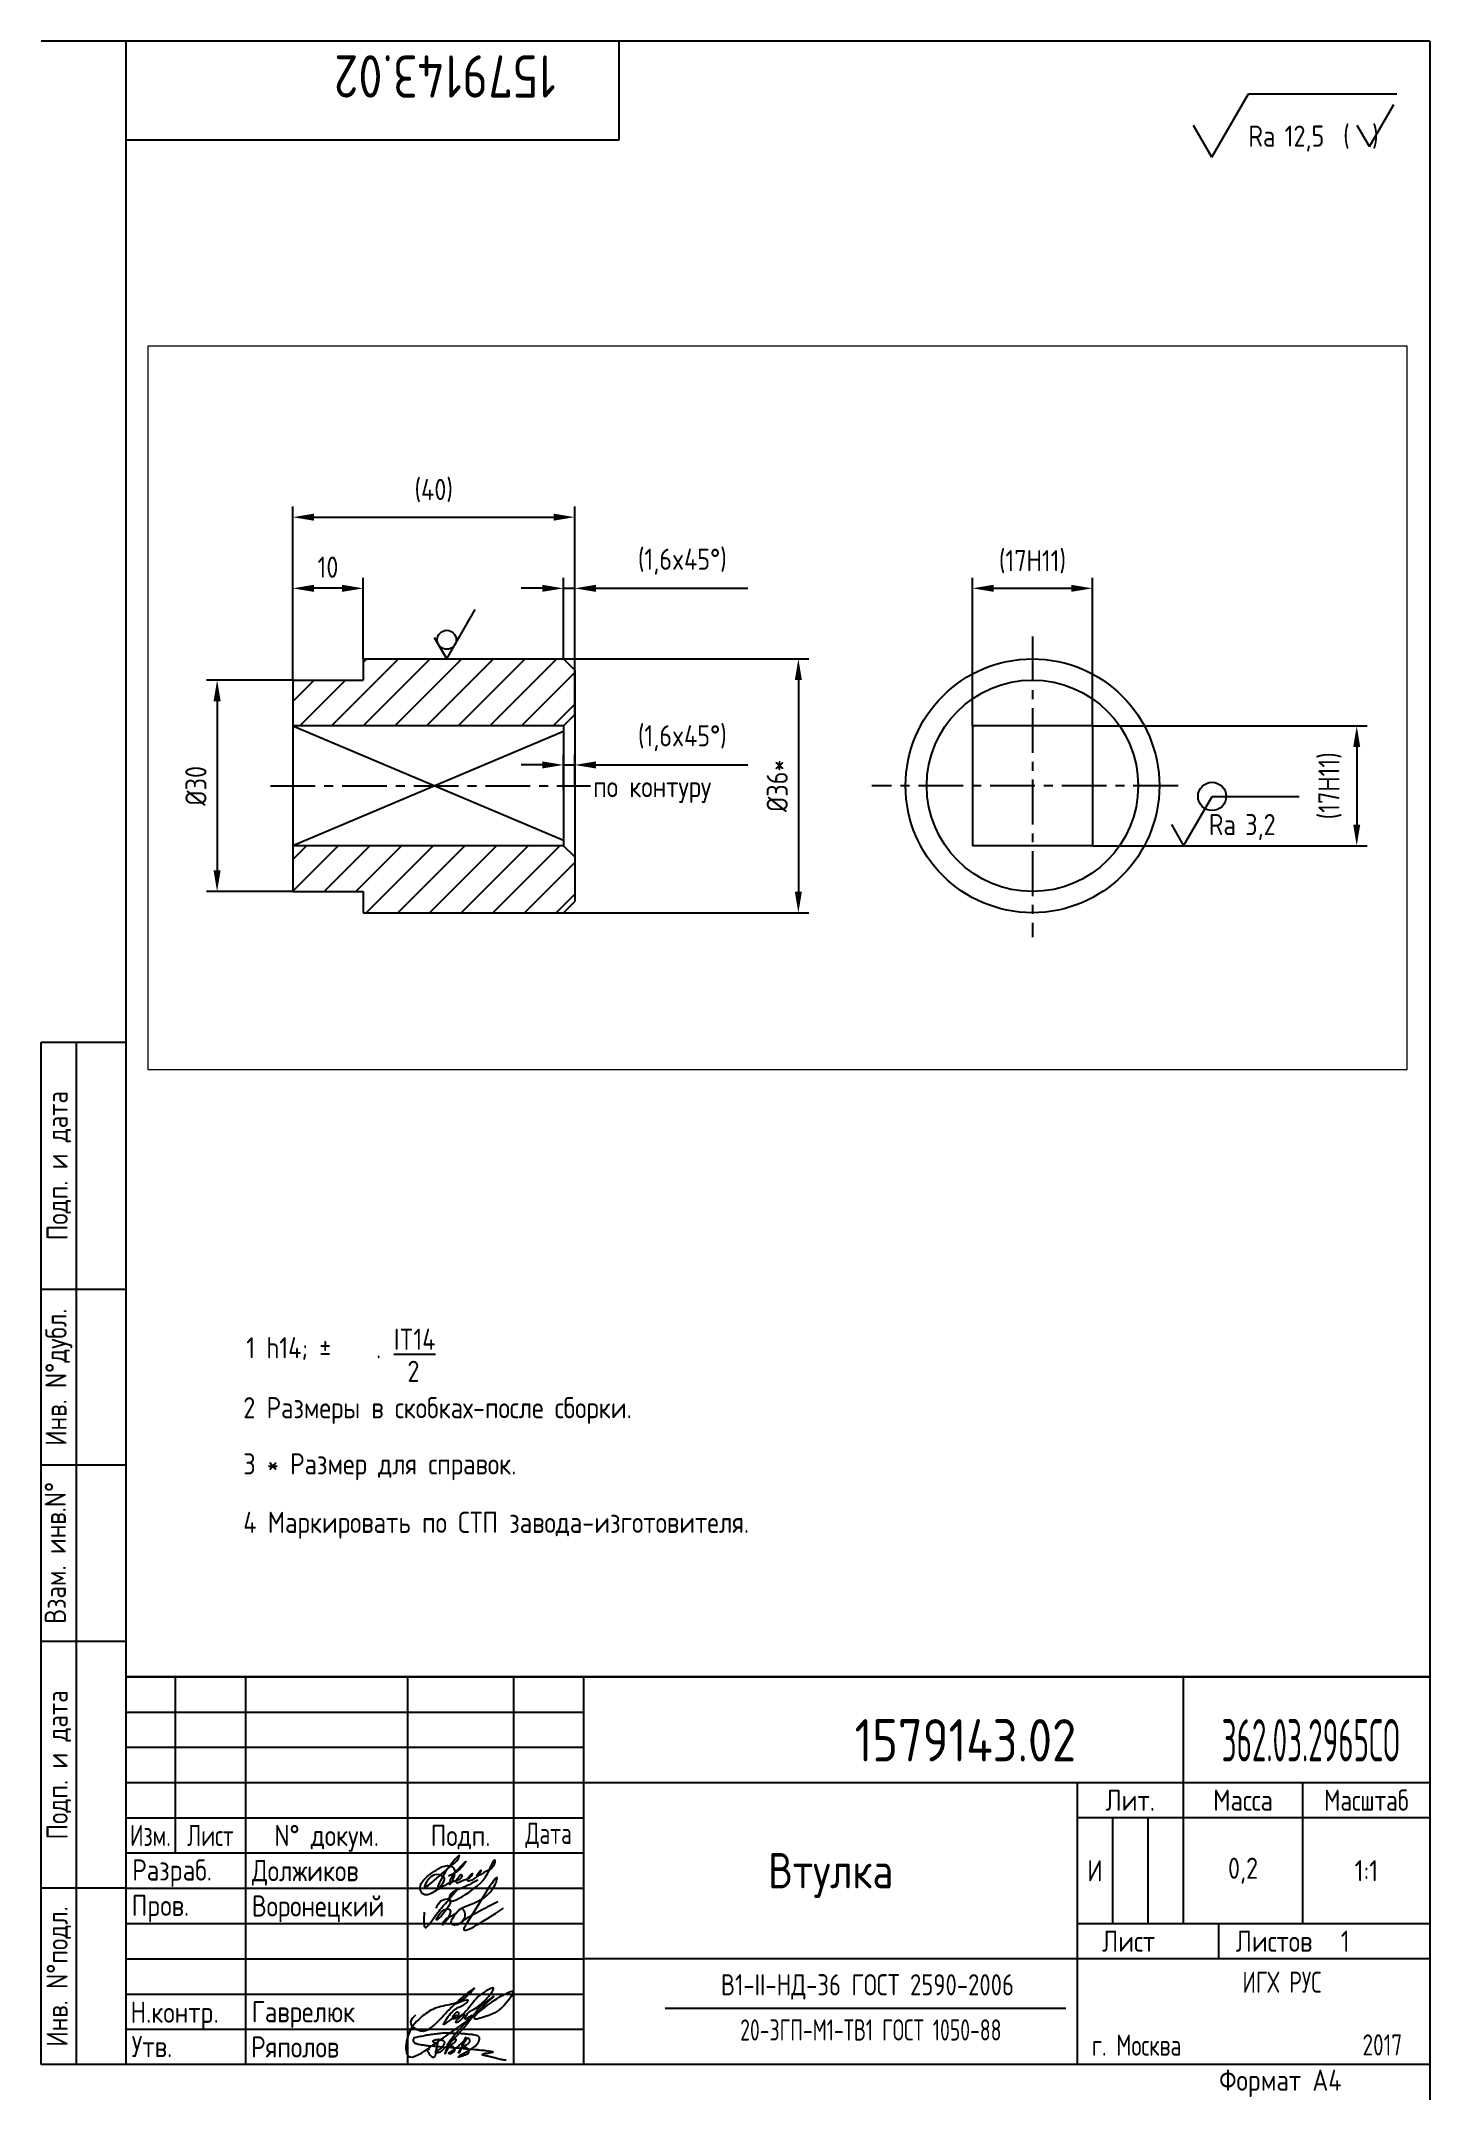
# Paper-space layout 'A4' of a CAD drawing. Header units: millimetres. Extents: x 8 to 205, y 0 to 292.
# The model-space entities are those that its viewports show. They can reach past a viewport. Long polylines and large blocks are cut down to what shows.
import ezdxf
from ezdxf.enums import TextEntityAlignment as Align

# ---------------------------------------------------------------- set-up
doc = ezdxf.new("R2010")
doc.units = ezdxf.units.MM
doc.linetypes.add('CENTER', pattern=[50.8, 31.75, -6.35, 6.35, -6.35])
for name, color, linetype in [('Bord', 1, 'Continuous'), ('CEN', 5, 'CENTER'), ('Cont', 6, 'Continuous'), ('Dim', 7, 'Continuous'), ('Hatch', 2, 'Continuous'), ('Text', 3, 'Continuous'), ('Textb', 6, 'Continuous'), ('TEXTRUS', 3, 'Continuous')]:
    doc.layers.add(name, color=color, linetype=linetype)
doc.styles.add('Style1', font='romans.shx', dxfattribs={"width": 0.8})
doc.dimstyles.new('LIN1', dxfattribs={"dimtxt": 3, "dimasz": 3, "dimexe": 1.5, "dimexo": 0, "dimgap": 1.5, "dimtad": 1, "dimzin": 13, "dimdsep": 46, "dimtxsty": 'Style1', "dimcen": 0, "dimclrt": 3, "dimadec": 0, "dimazin": 0, "dimtfac": 1, "dimtmove": 0, "dimatfit": 3, "dimfxl": 1, "dimtolj": 1, "dimtzin": 13, "dimarcsym": 0})

# ---------------------------------------------------------------- blocks, each defined once
blk = doc.blocks.new('A$C314368CF')
at = {"layer": 'Text'}
for q in [(7.18, 6), (1.98, 3)]:
    blk.add_line((3.72, 0), q, dxfattribs=at)
at = {"layer": 'Text', "style": 'Style1', "width": 0.8}
blk.add_text('(  )', height=3, dxfattribs=at).set_placement((0, 0))
blk = doc.blocks.new('sherISO_18')
at = {"layer": 'Cont'}
for p, q in [((-30.94, -16.46), (-25.74, -7.46)), ((-25.74, -7.46), (-4.67, -7.46)), ((-30.94, -16.46), (-33.54, -11.96))]:
    blk.add_line(p, q, dxfattribs=at)
blk.add_blockref('A$C314368CF', (-12.3, -14.96))
at = {"layer": 'Textb', "style": 'Style1', "width": 0.8}
blk.add_text('Ra', height=3, dxfattribs=at).set_placement((-25.74, -14.96))
blk.add_attdef('12,5', (-20.6, -14.96), '', height=3, dxfattribs=at)
blk = doc.blocks.new('A4')
at = {"layer": 'Bord'}
for p, q in [((20, 55), (85, 55)), ((20, 50), (85, 50)), ((20, 45), (85, 45)), ((160, 40), (160, 25)), ((165, 40), (165, 25)), ((20, 30), (85, 30)), ((20, 25), (85, 25)), ((20, 20), (85, 20)), ((20, 15), (85, 15)), ((20, 10), (85, 10))]:
    blk.add_line(p, q, dxfattribs=at)
at = {"layer": 'Cont'}
for p, q in [((205, 292), (20, 292)), ((205, 292), (205, 5)), ((20, 292), (20, 5)), ((90, 278), (90, 292)), ((20, 278), (90, 278)), ((8, 5), (8, 150)), ((8, 150), (20, 150)), ((13, 5), (13, 150)), ((8, 115), (20, 115)), ((20, 90), (8, 90)), ((20, 65), (8, 65)), ((205, 60), (20, 60)), ((20, 60), (205, 60)), ((27, 60), (27, 35)), ((37, 60), (37, 5)), ((60, 5), (60, 60)), ((75, 60), (75, 5)), ((85, 5), (85, 60)), ((170, 60), (170, 25)), ((85, 45), (205, 45)), ((155, 5), (155, 45)), ((187, 25), (187, 45)), ((20, 40), (85, 40)), ((205, 40), (155, 40)), ((85, 35), (20, 35)), ((20, 30), (8, 30)), ((155, 25), (205, 25)), ((175, 25), (175, 20)), ((205, 20), (85, 20)), ((20, 5), (8, 5)), ((205, 5), (20, 5))]:
    blk.add_line(p, q, dxfattribs=at)
at = {"layer": 'Text', "style": 'Style1', "width": 0.8}
for s, p in [('Подп. и дата', (10.5, 132.5)), ('Инв. N%%dдубл.', (10.5, 102.5)), ('Взам. инв.N%%d ', (10, 78.38)), ('Подп. и дата', (10.5, 47.5)), ('Инв. N%%dподл.', (10.5, 17.5))]:
    blk.add_text(s, height=3, rotation=90, dxfattribs=at).set_placement(p, align=Align.MIDDLE)
at = {"layer": 'Text', "style": 'Style1'}
for s, width, p in [('Лит.', 0.8, (162.5, 42.5)), ('Масса', 0.8, (178.5, 42.5)), ('Масштаб', 0.75, (196, 42.5)), ('Изм.', 0.7, (23.5, 37.5)), ('Лист', 0.7, (32, 37.5)), ('N%%d докум.', 0.8, (48.5, 37.5)), ('Подп.', 0.8, (67.5, 37.5)), ('Лист', 0.8, (162.27, 22.5)), ('Листов', 0.8, (182.9, 22.5))]:
    blk.add_text(s, height=3, dxfattribs=dict(at, width=width)).set_placement(p, align=Align.MIDDLE_CENTER)
at = {"layer": 'Text', "style": 'Style1', "width": 0.7}
for s, p in [('Дата', (80, 37.5)), ('ИГХ РУС', (184.03, 16.69))]:
    blk.add_text(s, height=3, dxfattribs=at).set_placement(p, align=Align.MIDDLE)
at = {"layer": 'Text', "style": 'Style1'}
for s, width, p in [('Разpаб.', 0.8, (20.92, 31.1)), ('Пpов.', 0.8, (20.84, 26.08)), ('Н.контp.', 0.8, (20.67, 10.92)), ('Утв.', 0.8, (20.84, 6.06)), ('г. Москва', 0.7, (157.06, 6.25)), ('Фоpмат А4', 0.8, (175.11, 1.29))]:
    blk.add_text(s, height=3, dxfattribs=dict(at, width=width)).set_placement(p)
for tag, p, width in [('ФИО', (39, 31), 0.8), ('ФИО', (39, 26), 0.8), ('ГОСТ_СОРТАМЕНТА', (98.19, 14), 0.8), ('ФИО', (39, 11), 0.8), ('ФИО', (39, 6), 0.8), ('200', (192.85, 6.29), 0.7)]:
    blk.add_attdef(tag, p, '', height=3, dxfattribs=dict(at, width=width))
at = {"layer": 'Text', "style": 'Style1', "width": 0.8}
for tag, p in [('И', (157.49, 32.5)), ('700', (178.5, 32.5)), ('1:20', (196, 32.5))]:
    blk.add_attdef(tag, text='', height=3, dxfattribs=at).set_placement(p, align=Align.MIDDLE)
blk.add_attdef('Сборочный_чертеж', text='', height=3, dxfattribs=at).set_placement((120, 21.3), align=Align.CENTER)
for tag, p in [('1', (171.12, 22.5)), ('2', (193, 22.5))]:
    blk.add_attdef(tag, text='', height=3, dxfattribs=at).set_placement(p, align=Align.MIDDLE_CENTER)
blk.add_attdef('ЛИСТ', text='', height=3, dxfattribs=at).set_placement((85.99, 12.5), align=Align.MIDDLE_LEFT)
at = {"layer": 'Text', "style": 'Style1', "width": 0.7}
blk.add_attdef('%%OГОСТ_ТЕХ._ТРЕБОВАНИЙ', text='', height=3, dxfattribs=at).set_placement((98.19, 8), align=Align.BOTTOM_LEFT)
at = {"layer": 'Textb', "style": 'Style1', "width": 0.8}
blk.add_attdef('1234567', (81, 290), '', height=6, rotation=180, dxfattribs=at)
blk.add_attdef('1234567', (123.4, 48), '', height=6, dxfattribs=at)
for tag, height, p in [('123ХЯ', 6, (183.62, 48)), ('НАИМЕНОВАНИЕ', 5, (120, 30))]:
    blk.add_attdef(tag, text='', height=height, dxfattribs=at).set_placement(p, align=Align.CENTER)
blk = doc.blocks.new('A$C63F45750')
at = {"layer": 'Text'}
for points, knots in [([(3.17, 2.37), (3.12, 2.38), (3.04, 2.41), (2.94, 2.5), (2.85, 2.57), (2.79, 2.69), (2.87, 2.77), (2.99, 2.84), (3.16, 2.89), (3.36, 2.93), (3.6, 2.95), (3.82, 2.92), (4.05, 2.87), (4.25, 2.78), (4.45, 2.63), (4.46, 2.42), (4.38, 2.26), (4.28, 2.1), (4.17, 1.94), (4.03, 1.78), (3.89, 1.62), (3.75, 1.52), (3.63, 1.43), (3.49, 1.36), (3.35, 1.3), (3.24, 1.25), (3.16, 1.21), (3.12, 1.15), (3.19, 1.1), (3.27, 1.09), (3.4, 1.07), (3.55, 1.07), (3.72, 1.12), (3.92, 1.19), (4.1, 1.34), (4.26, 1.51), (4.44, 1.65), (4.59, 1.81), (4.74, 1.93), (4.84, 2.04), (4.93, 2.14), (5.07, 2.29), (5.19, 2.53), (5.28, 2.68), (5.35, 2.96), (5.23, 2.66), (5.2, 2.44), (5.04, 2.09), (4.95, 1.81), (4.86, 1.57), (4.75, 1.31), (4.67, 1.12), (4.46, 0.78), (4.62, 1.17), (4.71, 1.45), (4.88, 1.74), (5.01, 2), (5.08, 2.19), (5.19, 2.4), (5.32, 2.58), (5.4, 2.75), (5.52, 2.89), (5.65, 3.04), (5.85, 3.1), (6.02, 3.03), (6.08, 2.87), (6.03, 2.7), (5.9, 2.51), (5.7, 2.37), (5.55, 2.23), (5.4, 2.17), (5.31, 2.12), (5.12, 2.09), (5.35, 2.07), (5.48, 2), (5.64, 1.93), (5.75, 1.8), (5.85, 1.67), (5.89, 1.54), (5.89, 1.37), (5.8, 1.2), (5.63, 1.06), (5.41, 0.94), (5.23, 0.86), (5.02, 0.92), (5.13, 1.1), (5.28, 1.16), (5.44, 1.27), (5.61, 1.36), (5.74, 1.46), (5.86, 1.53), (5.95, 1.61), (6.05, 1.69), (6.15, 1.77), (6.28, 1.87), (6.46, 2.02), (6.65, 2.19), (6.83, 2.37), (6.98, 2.49), (7.11, 2.61), (7.2, 2.74), (7.32, 2.84), (7.42, 2.97), (7.48, 3.08), (7.48, 3.27), (7.34, 3.08), (7.28, 2.94), (7.18, 2.69), (7.1, 2.46), (7, 2.22), (6.93, 1.98), (6.83, 1.78), (6.73, 1.55), (6.67, 1.34), (6.6, 1.14), (6.56, 1.03), (6.39, 0.99), (6.62, 1.33), (6.75, 1.54), (6.93, 1.87), (7.05, 2.08), (7.18, 2.32), (7.33, 2.6), (7.47, 2.89), (7.6, 3.07), (7.79, 3.18), (7.95, 3.01), (8, 2.81), (7.99, 2.62), (7.94, 2.46), (7.83, 2.33), (7.69, 2.22), (7.53, 2.11), (7.37, 2.03), (7.21, 1.99), (7.11, 1.97), (6.89, 1.98), (7.07, 1.94), (7.15, 1.9), (7.27, 1.88), (7.39, 1.84), (7.52, 1.81), (7.62, 1.72), (7.7, 1.62), (7.78, 1.51), (7.83, 1.39), (7.87, 1.26), (7.88, 1.13), (7.86, 0.99), (7.75, 0.88), (7.6, 0.77), (7.4, 0.73), (7.19, 0.66), (6.97, 0.55), (6.71, 0.48), (6.57, 0.44), (6.42, 0.42), (6.52, 0.58), (6.61, 0.64), (6.81, 0.78), (7.06, 0.89), (7.33, 1.04), (7.55, 1.16), (7.7, 1.24), (7.84, 1.32), (7.99, 1.43), (8.21, 1.58), (8.48, 1.76), (8.74, 1.95), (8.97, 2.12), (9.1, 2.29), (9.23, 2.44), (9.3, 2.6), (9.37, 2.74), (9.42, 2.92), (9.45, 3.13), (9.21, 3.48), (8.67, 3.59), (8.09, 3.63), (7.57, 3.66), (7.06, 3.74), (6.57, 3.75), (6.09, 3.74), (5.67, 3.78), (5.28, 3.78), (4.96, 3.81), (4.65, 3.83), (4.31, 3.82), (3.97, 3.79), (3.61, 3.74), (3.22, 3.67), (2.86, 3.66), (2.53, 3.61), (2.18, 3.52), (1.78, 3.54), (1.38, 3.37), (0.96, 3.35), (0.58, 3.24), (0.25, 3.19), (0.03, 3.06), (-0.03, 2.83), (0.02, 2.6), (0.26, 2.38), (0.59, 2.33), (1, 2.2), (1.48, 2.15), (1.93, 2.05), (2.35, 2.02), (2.72, 2.01), (3.11, 1.94), (3.68, 1.94), (4.25, 1.83), (4.91, 1.87), (5.53, 1.76), (6.13, 1.72), (6.73, 1.71), (7.32, 1.62), (7.99, 1.55), (8.64, 1.54), (9.16, 1.46), (9.61, 1.42), (10.03, 1.4), (10.41, 1.32), (10.73, 1.29), (11.01, 1.24), (11.18, 1.23), (11.42, 1.14), (11.18, 1.06), (11.01, 1.03), (10.71, 0.98), (10.37, 0.92), (10.1, 0.91), (9.65, 0.75), (10.22, 0.67), (10.54, 0.59), (11.08, 0.47), (11.61, 0.35), (12.17, 0.15), (12.64, 0.08), (12.98, 0.03), (13.11, 0.01), (13.18, 0)], [0, 0, 0, 0, 0.153866, 0.270441, 0.388867, 0.510533, 0.592156, 0.71333, 0.90842, 1.11344, 1.349254, 1.61246, 1.782219, 2.047249, 2.291879, 2.451528, 2.651081, 2.806158, 3.017979, 3.227348, 3.462381, 3.633009, 3.75766, 3.920516, 4.080796, 4.214529, 4.291786, 4.349969, 4.397594, 4.50822, 4.594826, 4.799244, 4.954392, 5.128468, 5.437537, 5.632649, 5.842485, 6.094987, 6.293219, 6.410959, 6.551192, 6.687808, 7.022147, 7.294342, 7.425356, 7.52079, 7.946481, 8.313051, 8.59833, 8.833695, 9.090496, 9.427695, 9.601191, 9.883219, 10.093306, 10.673943, 10.798776, 10.974628, 11.287247, 11.486184, 11.648652, 11.848902, 12.027194, 12.25348, 12.40059, 12.537783, 12.716293, 12.91523, 13.208551, 13.438489, 13.549668, 13.67779, 13.77127, 13.930001, 14.029091, 14.272112, 14.434836, 14.547084, 14.739051, 14.830983, 15.061241, 15.268922, 15.500489, 15.788979, 15.879568, 16.024283, 16.221854, 16.418714, 16.593102, 16.783247, 16.91018, 17.018213, 17.135263, 17.278205, 17.430482, 17.620087, 17.979626, 18.191789, 18.388716, 18.565718, 18.714854, 18.857929, 19.039974, 19.171375, 19.283034, 19.400085, 19.618058, 19.882245, 20.150781, 20.377854, 20.649532, 20.89723, 21.042543, 21.40016, 21.557817, 21.667145, 21.752781, 21.926256, 22.412297, 22.813145, 22.961412, 23.171289, 23.607257, 23.940428, 24.110007, 24.291214, 24.48084, 24.697609, 24.904078, 25.034245, 25.218018, 25.407651, 25.573473, 25.787447, 25.930292, 26.051316, 26.18846, 26.285312, 26.406799, 26.52425, 26.630463, 26.793722, 26.898606, 27.029313, 27.171012, 27.314101, 27.419918, 27.580557, 27.709367, 27.829268, 28.024364, 28.266961, 28.41242, 28.705761, 28.989137, 29.187748, 29.233768, 29.332802, 29.529535, 29.667094, 30.039923, 30.332117, 30.61061, 30.769982, 30.856778, 31.109923, 31.313488, 31.656425, 32.066331, 32.296628, 32.49714, 32.710276, 32.891468, 33.014834, 33.177747, 33.444503, 33.618009, 34.409008, 34.914636, 35.419802, 35.95397, 36.458179, 36.88069, 37.388403, 37.738353, 38.034261, 38.353468, 38.693154, 39.037638, 39.391136, 39.787481, 40.203773, 40.488977, 40.784975, 41.26625, 41.668005, 42.070065, 42.499388, 42.869834, 43.079573, 43.213439, 43.554591, 43.717296, 44.153724, 44.506336, 45.019111, 45.587859, 45.90191, 46.270392, 46.703958, 47.093115, 47.952647, 48.44014, 49.079253, 49.808223, 50.268654, 50.851051, 51.604831, 52.298429, 52.776925, 53.1907, 53.661988, 54.042386, 54.348524, 54.616841, 54.853814, 54.983777, 55.126096, 55.333328, 55.613101, 56.008732, 56.315809, 56.59982, 56.87931, 57.399251, 57.889617, 58.432507, 59.066698, 59.660314, 59.862668, 60.07277, 60.07277, 60.07277, 60.07277]), ([(2.31, 1.53), (2.26, 1.52), (2.17, 1.51), (2.06, 1.48), (1.93, 1.38), (2.07, 1.25), (2.14, 1.11), (2.26, 0.93), (2.39, 0.72), (2.57, 0.54), (2.71, 0.44), (2.86, 0.4), (3.02, 0.43), (3.14, 0.54), (3.21, 0.79), (3.25, 1.07), (3.31, 1.4), (3.35, 1.67), (3.38, 1.92), (3.47, 2.19), (3.5, 2.43), (3.54, 2.59), (3.56, 2.64)], [0, 0, 0, 0, 0.15847, 0.269731, 0.363591, 0.555514, 0.688037, 0.848606, 1.204359, 1.433632, 1.58673, 1.729549, 1.880686, 2.057874, 2.19169, 2.63505, 2.928153, 3.184121, 3.441863, 3.696117, 4.025873, 4.178055, 4.178055, 4.178055, 4.178055])]:
    blk.add_open_spline(points, degree=3, knots=knots, dxfattribs=at)
blk = doc.blocks.new('*D9')
at = {"layer": 'Defpoints', "color": 0, "transparency": 16777216}
for p in [(1176.95, 1495.57), (1176.95, 1478.57), (1214.45, 1478.57)]:
    blk.add_point(p, dxfattribs=at)
at = {"layer": 'Dim', "color": 0, "lineweight": -2, "transparency": 16777216}
for p, q in [((1176.95, 1495.57), (1215.95, 1495.57)), ((1214.45, 1492.57), (1214.45, 1481.57)), ((1176.95, 1478.57), (1215.95, 1478.57))]:
    blk.add_line(p, q, dxfattribs=at)
at = {"layer": 'Dim', "color": 0, "transparency": 16777216}
for points in [[(1213.95, 1492.57), (1214.95, 1492.57), (1214.45, 1495.57)], [(1213.95, 1481.57), (1214.95, 1481.57), (1214.45, 1478.57)]]:
    blk.add_solid(points, dxfattribs=at)
at = {"layer": 'Dim', "color": 3, "transparency": 16777216, "insert": (1210.66, 1487.07), "char_height": 3, "attachment_point": 5, "rotation": 90, "style": 'Style1'}
blk.add_mtext('\\A1;(17H11)', dxfattribs=at)
blk = doc.blocks.new('*D10')
at = {"layer": 'Defpoints', "color": 0, "transparency": 16777216}
for p in [(1103.51, 1525.17), (1063.51, 1502.07), (1103.51, 1503.47)]:
    blk.add_point(p, dxfattribs=at)
at = {"layer": 'Dim', "color": 0, "lineweight": -2, "transparency": 16777216}
for p, q in [((1063.51, 1502.07), (1063.51, 1526.67)), ((1066.51, 1525.17), (1100.51, 1525.17)), ((1103.51, 1503.47), (1103.51, 1526.67))]:
    blk.add_line(p, q, dxfattribs=at)
at = {"layer": 'Dim', "color": 0, "transparency": 16777216}
for points in [[(1066.51, 1525.67), (1066.51, 1524.67), (1063.51, 1525.17)], [(1100.51, 1525.67), (1100.51, 1524.67), (1103.51, 1525.17)]]:
    blk.add_solid(points, dxfattribs=at)
at = {"layer": 'Dim', "color": 3, "transparency": 16777216, "insert": (1083.51, 1528.95), "char_height": 3, "attachment_point": 5, "style": 'Style1'}
blk.add_mtext('\\A1;(40)', dxfattribs=at)
blk = doc.blocks.new('*D11')
at = {"layer": 'Defpoints', "color": 0, "transparency": 16777216}
for p in [(1063.51, 1502.07), (1052.78, 1472.07), (1063.51, 1472.07)]:
    blk.add_point(p, dxfattribs=at)
at = {"layer": 'Dim', "color": 0, "lineweight": -2, "transparency": 16777216}
for p, q in [((1063.51, 1502.07), (1051.28, 1502.07)), ((1052.78, 1499.07), (1052.78, 1475.07)), ((1063.51, 1472.07), (1051.28, 1472.07))]:
    blk.add_line(p, q, dxfattribs=at)
at = {"layer": 'Dim', "color": 0, "transparency": 16777216}
for points in [[(1052.28, 1499.07), (1053.28, 1499.07), (1052.78, 1502.07)], [(1052.28, 1475.07), (1053.28, 1475.07), (1052.78, 1472.07)]]:
    blk.add_solid(points, dxfattribs=at)
at = {"layer": 'Dim', "color": 3, "transparency": 16777216, "insert": (1049.78, 1487.07), "char_height": 3, "attachment_point": 5, "rotation": 90, "style": 'Style1'}
blk.add_mtext('\\A1;%%C30', dxfattribs=at)
blk = doc.blocks.new('*D12')
at = {"layer": 'Defpoints', "color": 0, "transparency": 16777216}
for p in [(1063.51, 1515.08), (1073.51, 1505.07), (1063.51, 1502.07)]:
    blk.add_point(p, dxfattribs=at)
at = {"layer": 'Dim', "color": 0, "lineweight": -2, "transparency": 16777216}
for p, q in [((1063.51, 1502.07), (1063.51, 1516.58)), ((1073.51, 1505.07), (1073.51, 1516.58)), ((1070.51, 1515.08), (1066.51, 1515.08))]:
    blk.add_line(p, q, dxfattribs=at)
at = {"layer": 'Dim', "color": 0, "transparency": 16777216}
for points in [[(1066.51, 1515.58), (1066.51, 1514.58), (1063.51, 1515.08)], [(1070.51, 1515.58), (1070.51, 1514.58), (1073.51, 1515.08)]]:
    blk.add_solid(points, dxfattribs=at)
at = {"layer": 'Dim', "color": 3, "transparency": 16777216, "insert": (1068.51, 1518.08), "char_height": 3, "attachment_point": 5, "style": 'Style1'}
blk.add_mtext('\\A1;10', dxfattribs=at)
blk = doc.blocks.new('SHERISO_09')
at = {"layer": 'Text'}
for q in [(4.04, 7), (-1.73, 3)]:
    blk.add_line((0, 0), q, dxfattribs=at)
blk.add_circle((0, 2.71), 1.35, dxfattribs=at)
blk = doc.blocks.new('*D13')
at = {"layer": 'Defpoints', "color": 0, "transparency": 16777216}
for p in [(1101.91, 1505.07), (1101.91, 1469.07), (1135.24, 1469.07)]:
    blk.add_point(p, dxfattribs=at)
at = {"layer": 'Dim', "color": 0, "lineweight": -2, "transparency": 16777216}
for p, q in [((1101.91, 1505.07), (1136.74, 1505.07)), ((1135.24, 1502.07), (1135.24, 1472.07)), ((1101.91, 1469.07), (1136.74, 1469.07))]:
    blk.add_line(p, q, dxfattribs=at)
at = {"layer": 'Dim', "color": 0, "transparency": 16777216}
for points in [[(1134.74, 1502.07), (1135.74, 1502.07), (1135.24, 1505.07)], [(1134.74, 1472.07), (1135.74, 1472.07), (1135.24, 1469.07)]]:
    blk.add_solid(points, dxfattribs=at)
at = {"layer": 'Dim', "color": 3, "transparency": 16777216, "insert": (1132.24, 1487.07), "char_height": 3, "attachment_point": 5, "rotation": 90, "style": 'Style1'}
blk.add_mtext('\\A1;%%C36*', dxfattribs=at)
blk = doc.blocks.new('*D14')
at = {"layer": 'Defpoints', "color": 0, "transparency": 16777216}
for p in [(1103.51, 1490.03), (1101.91, 1486.47), (1103.51, 1486.98)]:
    blk.add_point(p, dxfattribs=at)
at = {"layer": 'Dim', "color": 0, "lineweight": -2, "transparency": 16777216}
for p, q in [((1098.91, 1490.03), (1095.91, 1490.03)), ((1101.91, 1486.47), (1101.91, 1491.53)), ((1101.91, 1490.03), (1103.51, 1490.03)), ((1103.51, 1486.98), (1103.51, 1491.53)), ((1106.51, 1490.03), (1128.05, 1490.03))]:
    blk.add_line(p, q, dxfattribs=at)
at = {"layer": 'Dim', "color": 0, "transparency": 16777216}
for points in [[(1098.91, 1490.53), (1098.91, 1489.53), (1101.91, 1490.03)], [(1106.51, 1490.53), (1106.51, 1489.53), (1103.51, 1490.03)]]:
    blk.add_solid(points, dxfattribs=at)
at = {"layer": 'Dim', "color": 3, "transparency": 16777216, "insert": (1118.78, 1493.82), "char_height": 3, "attachment_point": 5, "style": 'Style1'}
blk.add_mtext('\\A1;(1,6x45%%D)', dxfattribs=at)
blk = doc.blocks.new('*D15')
at = {"layer": 'Defpoints', "color": 0, "transparency": 16777216}
for p in [(1103.51, 1515.08), (1101.91, 1505.07), (1103.51, 1497.17)]:
    blk.add_point(p, dxfattribs=at)
at = {"layer": 'Dim', "color": 0, "lineweight": -2, "transparency": 16777216}
for p, q in [((1101.91, 1505.07), (1101.91, 1516.58)), ((1103.51, 1497.17), (1103.51, 1516.58)), ((1098.91, 1515.08), (1095.91, 1515.08)), ((1101.91, 1515.08), (1103.51, 1515.08)), ((1106.51, 1515.08), (1128.05, 1515.08))]:
    blk.add_line(p, q, dxfattribs=at)
at = {"layer": 'Dim', "color": 0, "transparency": 16777216}
for points in [[(1098.91, 1515.58), (1098.91, 1514.58), (1101.91, 1515.08)], [(1106.51, 1515.58), (1106.51, 1514.58), (1103.51, 1515.08)]]:
    blk.add_solid(points, dxfattribs=at)
at = {"layer": 'Dim', "color": 3, "transparency": 16777216, "insert": (1118.78, 1518.86), "char_height": 3, "attachment_point": 5, "style": 'Style1'}
blk.add_mtext('\\A1;(1,6x45%%D)', dxfattribs=at)
blk = doc.blocks.new('*D16')
at = {"layer": 'Defpoints', "color": 0, "transparency": 16777216}
for p in [(1176.95, 1515.08), (1159.95, 1495.57), (1176.95, 1495.57)]:
    blk.add_point(p, dxfattribs=at)
at = {"layer": 'Dim', "color": 0, "lineweight": -2, "transparency": 16777216}
for p, q in [((1159.95, 1495.57), (1159.95, 1516.58)), ((1176.95, 1495.57), (1176.95, 1516.58)), ((1162.95, 1515.08), (1173.95, 1515.08))]:
    blk.add_line(p, q, dxfattribs=at)
at = {"layer": 'Dim', "color": 0, "transparency": 16777216}
for points in [[(1162.95, 1515.58), (1162.95, 1514.58), (1159.95, 1515.08)], [(1173.95, 1515.58), (1173.95, 1514.58), (1176.95, 1515.08)]]:
    blk.add_solid(points, dxfattribs=at)
at = {"layer": 'Dim', "color": 3, "transparency": 16777216, "insert": (1168.45, 1518.86), "char_height": 3, "attachment_point": 5, "style": 'Style1'}
blk.add_mtext('\\A1;(17H11)', dxfattribs=at)
blk = doc.blocks.new('A$C6CF913E7')
at = {"layer": 'Text'}
blk.add_circle((0, 0), 2, dxfattribs=at)
blk = doc.blocks.new('SHERISO_06')
at = {"layer": 'Text'}
blk.add_line((4.04, 7), (16.39, 7), dxfattribs=at)
blk.add_lwpolyline([(-1.73, 3), (0, 0), (4.04, 7)], dxfattribs=at)
blk.add_blockref('A$C6CF913E7', (4.04, 7))
at = {"layer": 'Text', "style": 'Style1', "width": 0.8}
blk.add_text('Ra', height=3, dxfattribs=at).set_placement((3.58, 1.5))
blk.add_attdef('12,5', (8.73, 1.5), '', height=3, dxfattribs=at)

msp = doc.modelspace()

# ---------------------------------------------------------------- hatches: boundary and pattern name
at = {"layer": 'Hatch'}
h = msp.add_hatch(dxfattribs=at)
h.set_pattern_fill('ANSI31', color=256, style=0)
h.paths.add_polyline_path([(1101.907, 1495.571), (1103.507, 1497.171), (1103.507, 1503.471), (1101.907, 1505.071), (1073.507, 1505.071), (1073.507, 1502.071), (1063.507, 1502.071), (1063.507, 1495.571)])
h = msp.add_hatch(dxfattribs=at)
h.set_pattern_fill('ANSI31', color=256, style=0)
h.paths.add_polyline_path([(1103.507, 1476.971), (1101.907, 1478.571), (1063.507, 1478.571), (1063.507, 1472.071), (1073.507, 1472.071), (1073.507, 1469.071), (1101.907, 1469.071), (1103.507, 1470.671)])

# ---------------------------------------------------------------- linework, layer by layer
at = {"layer": 'Bord'}
for p, q in [((1063.507, 1495.571), (1101.907, 1479.352)), ((1101.907, 1494.79), (1063.507, 1478.571))]:
    msp.add_line(p, q, dxfattribs=at)
at = {"layer": 'CEN', "ltscale": 0.2}
for p, q in [((1168.449, 1508.265), (1168.449, 1465.621)), ((1060.354, 1487.071), (1105.745, 1487.071)), ((1189.108, 1487.071), (1145.678, 1487.071))]:
    msp.add_line(p, q, dxfattribs=at)
at = {"layer": 'Cont'}
for p, q in [((1073.507, 1505.071), (1101.907, 1505.071)), ((1073.507, 1505.071), (1073.507, 1502.071)), ((1101.907, 1505.071), (1103.507, 1503.471)), ((1063.507, 1502.071), (1063.507, 1472.071)), ((1063.507, 1502.071), (1073.507, 1502.071)), ((1103.507, 1503.471), (1103.507, 1470.671)), ((1101.907, 1495.571), (1063.507, 1495.571)), ((1101.907, 1495.571), (1103.507, 1497.171)), ((1101.907, 1495.571), (1101.907, 1478.571)), ((1176.949, 1495.571), (1159.949, 1495.571)), ((1159.949, 1495.571), (1159.949, 1478.571)), ((1176.949, 1495.571), (1176.949, 1478.571)), ((1101.907, 1478.571), (1063.507, 1478.571)), ((1103.507, 1476.971), (1101.907, 1478.571)), ((1176.949, 1478.571), (1159.949, 1478.571)), ((1063.507, 1472.071), (1073.507, 1472.071)), ((1073.507, 1472.071), (1073.507, 1469.071)), ((1103.507, 1472.071), (1103.507, 1470.671)), ((1073.507, 1469.071), (1102.145, 1469.071)), ((1101.907, 1469.071), (1103.507, 1470.671))]:
    msp.add_line(p, q, dxfattribs=at)
for radius in [18, 15]:
    msp.add_circle((1168.449, 1487.071), radius, dxfattribs=at)

# ---------------------------------------------------------------- block references
at = {"layer": 'Dim'}
msp.add_blockref('SHERISO_06', (1189.895, 1478.571), dxfattribs=at).add_auto_attribs({'12,5': '3,2'})
at = {"layer": 'Textb'}
msp.add_blockref('SHERISO_09', (1085.359, 1505.071), dxfattribs=at)

# ---------------------------------------------------------------- texts
at = {"layer": 'Text', "style": 'Style1', "width": 0.8}
msp.add_text('по контуру', height=3, dxfattribs=at).set_placement((1106.126, 1485.448))

# ---------------------------------------------------------------- dimensions: what is measured, and where the dimension line sits
at = {"layer": 'Dim'}
for base, p1, p2, text, picture, middle in [((1103.507, 1525.168), (1063.507, 1502.071), (1103.507, 1503.471), '(<>)', '*D10', (1083.507, 1528.953)), ((1103.507, 1515.076), (1101.907, 1505.071), (1103.507, 1497.171), '(1,6x45%%D)', '*D15', (1118.778, 1518.862)), ((1176.949, 1515.076), (1159.949, 1495.571), (1176.949, 1495.571), '(<>H11)', '*D16', (1168.449, 1518.862)), ((1103.507, 1490.032), (1101.907, 1486.467), (1103.507, 1486.976), '(1,6x45%%D)', '*D14', (1118.778, 1493.817))]:
    dim = msp.add_linear_dim(base=base, p1=p1, p2=p2, text=text, dimstyle='LIN1', dxfattribs=at)
    dim.commit()
    dim.dimension.update_dxf_attribs({"geometry": picture, "text_midpoint": middle})
dim = msp.add_linear_dim(base=(1063.507, 1515.076), p1=(1073.507, 1505.071), p2=(1063.507, 1502.071), dimstyle='LIN1', dxfattribs=at)
dim.commit()
dim.dimension.update_dxf_attribs({"geometry": '*D12', "text_midpoint": (1068.507, 1518.076)})
for base, p1, p2, text, picture, middle in [((1135.244, 1469.071), (1101.907, 1505.071), (1101.907, 1469.071), '%%C<>*', '*D13', (1132.244, 1487.071)), ((1052.777, 1472.071), (1063.507, 1502.071), (1063.507, 1472.071), '%%C<>', '*D11', (1049.777, 1487.071)), ((1214.449, 1478.571), (1176.949, 1495.571), (1176.949, 1478.571), '(<>H11)', '*D9', (1210.663, 1487.071))]:
    dim = msp.add_linear_dim(base=base, p1=p1, p2=p2, angle=90, text=text, dimstyle='LIN1', dxfattribs=at)
    dim.commit()
    dim.dimension.update_dxf_attribs({"geometry": picture, "text_midpoint": middle})

psp = doc.layouts.new('A4')

# ---------------------------------------------------------------- linework, layer by layer
at = {"layer": 'Defpoints'}
for p, q in [((20, 292), (8, 292)), ((205, 5), (205, 0))]:
    psp.add_line(p, q, dxfattribs=at)
at = {"layer": 'Text'}
for p in [(96.51, 13.02), (100.68, 13.02)]:
    psp.add_line(p, (153.35, 13.02), dxfattribs=at)
for points, knots in [([(69.96, 31.18), (69.2, 30.76), (67.89, 30.03), (66.01, 29.45), (65.69, 27.52), (70.62, 30.62), (70.95, 31.23), (72.36, 34.25), (72.32, 32.82), (71.45, 32.69), (69.26, 31.22), (70.57, 32.97), (70.04, 31.46), (67.51, 30.35), (69.4, 32.52), (68.86, 31.32), (68.13, 31.35), (66.26, 30.11), (67.6, 32.37), (67.72, 31.27), (65.82, 30.83), (64.54, 30), (62.4, 28.65), (61.35, 30.38), (62.85, 31.8), (64.26, 32.76), (65.54, 33.4), (66.5, 32.99), (66.91, 32), (65.61, 29.68), (66.31, 31.97), (66.91, 32.42), (68.56, 34.23), (67.57, 32.78), (66.84, 32.24), (66.04, 31.85), (65.79, 31.72)], [0, 0, 0, 0, 2.703743, 4.672825, 5.02799, 7.955933, 13.437489, 13.883188, 14.189441, 16.413959, 17.478513, 18.47964, 18.959294, 20.910841, 22.003091, 22.470554, 23.533771, 24.710748, 26.01626, 26.201331, 27.488187, 30.382065, 32.258784, 33.069724, 35.439902, 37.010787, 38.612861, 39.32109, 39.818865, 41.83144, 42.782113, 44.494961, 45.867914, 46.467245, 48.290622, 49.101188, 49.101188, 49.101188, 49.101188]), ([(64.31, 30.39), (64.73, 31.31), (65.27, 32.49), (67.54, 35.06), (67.09, 33.89), (65.58, 32.86), (61.38, 28.75), (63.03, 31.5), (64.01, 32.18), (65.57, 31.49), (64.93, 30.68), (64.41, 29.99), (64.25, 30.26), (64.29, 30.34), (64.31, 30.39)], [0, 0, 0, 0, 4.062617, 5.226919, 5.800291, 6.663227, 11.774431, 12.938639, 14.11351, 15.354081, 16.396133, 16.918576, 17.03251, 17.182794, 17.182794, 17.182794, 17.182794]), ([(64.04, 27.2), (64.2, 27.58), (64.52, 28.33), (67.02, 28.89), (65.21, 26.44), (63.7, 25.11), (64.75, 27.1), (66.89, 27.17), (64.42, 23.87), (65.48, 26.08), (66.65, 25.98), (67.62, 27.48), (68.46, 26.1), (67.62, 24.77), (65.59, 24.76), (67.17, 27.17), (69.58, 27.84), (71.95, 29.12), (73.44, 33.55), (69.66, 27.02), (66.99, 22.88), (70.46, 25.15), (73.6, 27.2)], [0, 0, 0, 0, 1.213353, 2.399709, 5.497648, 5.861317, 7.611627, 8.43806, 10.837371, 11.583123, 13.461301, 14.534506, 15.162086, 17.217848, 17.944717, 20.123775, 21.948027, 26.460707, 27.144718, 34.52243, 35.159468, 41.304292, 41.304292, 41.304292, 41.304292]), ([(62.35, 26.64), (62.31, 26.19), (62.25, 25.53), (62.4, 23.99), (63.74, 25.89), (64.87, 27.32), (66.25, 28.93), (67.05, 29.87)], [0, 0, 0, 0, 1.523947, 2.237958, 3.351836, 5.856423, 9.374056, 9.374056, 9.374056, 9.374056]), ([(72.78, 28.09), (72.01, 27.7), (70.3, 26.83), (68.63, 25.88), (67.7, 25.35)], [0, 0, 0, 0, 2.587978, 5.77327, 5.77327, 5.77327, 5.77327]), ([(61.09, 12.01), (60.76, 11.71), (59.88, 10.9), (62.27, 9.04), (65.4, 12.29), (66.89, 13.91), (69.78, 16.13), (67.88, 14.05), (66.47, 13.53), (63.77, 13.14), (61.47, 11.48), (59.74, 9.44), (59.59, 4.92), (65.75, 9.29), (69.5, 11.9), (72.78, 14.6), (75.45, 15.73), (73.13, 12.4), (71.84, 12.08), (68.53, 11.02), (70.8, 13.45), (72.87, 15.17), (70.18, 13.36), (69.07, 11.26), (64.29, 6.14), (66.89, 9.62), (70.01, 12.84), (67.87, 11.04), (68.43, 12.37), (69.59, 12.89), (70.77, 13.75), (73.03, 16.6), (69.41, 14.49), (69.11, 13.18), (66.07, 10.58), (67.69, 11.27), (68.29, 12.5), (67.23, 11.72), (65.93, 11.19), (66.98, 12.84), (67.34, 12.12), (66.27, 11.66), (64.46, 9.91), (65.95, 12.14), (66.87, 13.1), (68.03, 13.42), (68.98, 14.45), (67.73, 13.97), (66.69, 13.57)], [0, 0, 0, 0, 1.17994, 3.087717, 5.863103, 12.338328, 12.854096, 14.088578, 16.834551, 19.302558, 21.570562, 25.210018, 27.650956, 31.348291, 40.129863, 44.562748, 45.223917, 46.979401, 51.214655, 52.099288, 55.323111, 56.227801, 58.471865, 60.028126, 65.752911, 68.466223, 71.038525, 71.934922, 72.780229, 73.495807, 76.028152, 77.999346, 80.11892, 83.1954, 85.334448, 86.270878, 87.060466, 88.110212, 88.803314, 89.989889, 90.197567, 90.706974, 92.884587, 94.19917, 96.055742, 97.375783, 97.753899, 99.636325, 99.636325, 99.636325, 99.636325])]:
    psp.add_open_spline(points, degree=3, knots=knots, dxfattribs=at)

# ---------------------------------------------------------------- block references
ref = psp.add_blockref('A4', (0, 0))
ref.add_attrib('ФИО', 'Должиков', (37.89, 31), dxfattribs={"layer": 'Text', "height": 3, "style": 'Style1', "width": 0.8})
ref.add_attrib('123ХЯ', '362.03.2965СО', dxfattribs={"layer": 'Textb', "height": 6, "style": 'Style1', "width": 0.48}).set_placement((188.1, 48), align=Align.CENTER)
ref.add_attrib('1234567', '1579143.02', (123.4, 48), dxfattribs={"layer": 'Textb', "height": 6, "style": 'Style1', "width": 0.8})
ref.add_attrib('НАИМЕНОВАНИЕ', 'Втулка', dxfattribs={"layer": 'Textb', "height": 5, "style": 'Style1', "width": 0.8}).set_placement((120, 30), align=Align.CENTER)
ref.add_attrib('И', 'И', dxfattribs={"layer": 'Text', "height": 3, "style": 'Style1', "width": 0.8}).set_placement((157.49, 32.5), align=Align.MIDDLE)
ref.add_attrib('700', '0,2', dxfattribs={"layer": 'Text', "height": 3, "style": 'Style1', "width": 0.8}).set_placement((178.5, 32.5), align=Align.MIDDLE)
ref.add_attrib('1:20', '1:1', dxfattribs={"layer": 'Text', "height": 3, "style": 'Style1', "width": 0.8}).set_placement((196, 32.5), align=Align.MIDDLE)
ref.add_attrib('2', '1', dxfattribs={"layer": 'Text', "height": 3, "style": 'Style1', "width": 0.8}).set_placement((193, 22.5), align=Align.MIDDLE_CENTER)
ref.add_attrib('200', '2017', (195.45, 6.29), dxfattribs={"layer": 'Text', "height": 3, "style": 'Style1', "width": 0.7})
ref.add_attrib('1234567', '1579143.02', (81, 290), dxfattribs={"layer": 'Textb', "height": 6, "rotation": 180, "style": 'Style1', "width": 0.8})
at = {"layer": 'Cont'}
psp.add_blockref('A$C63F45750', (60.77, 5.64), dxfattribs=at)
at = {"layer": 'Dim'}
psp.add_blockref('sherISO_18', (205, 292), dxfattribs=at).add_auto_attribs({'12,5': '12,5'})

# ---------------------------------------------------------------- texts
at = {"layer": 'Text', "style": 'Style1', "width": 0.8}
for s, p in [('1 h14; %%P    .', (37.1, 105.18)), ('%%uIT14', (58.03, 106.38)), ('2', (59.96, 101.83)), ('2 Размеры в скобках-после сборки.', (36.67, 96.67)), ('3 * Размер для справок.', (36.67, 88.7)), ('4 Маркировать по СТП завода-изготовителя.', (36.67, 80.41)), ('Воронецкий', (37.89, 26)), ('Гаврелюк', (37.87, 11)), ('Ряполов', (37.79, 6))]:
    psp.add_text(s, height=3, dxfattribs=at).set_placement(p)
at = {"layer": 'TEXTRUS', "style": 'Style1'}
for s, width, p in [(' B1-II-НД-36 ГОСТ 2590-2006', 0.75, (124.48, 14.82)), (' 20-3ГП-М1-ТВ1 ГОСТ 1050-88', 0.65, (125.05, 8.41))]:
    psp.add_text(s, height=3, dxfattribs=dict(at, width=width)).set_placement(p, align=Align.CENTER)

# ---------------------------------------------------------------- viewports
at = {"layer": 'Defpoints'}
psp.add_viewport(center=(112.46, 197.45), size=(178.69, 102.5909), view_center_point=(1132.282, 1498.138), view_height=102.59089, dxfattribs=at)

doc.saveas('drawing.dxf')
